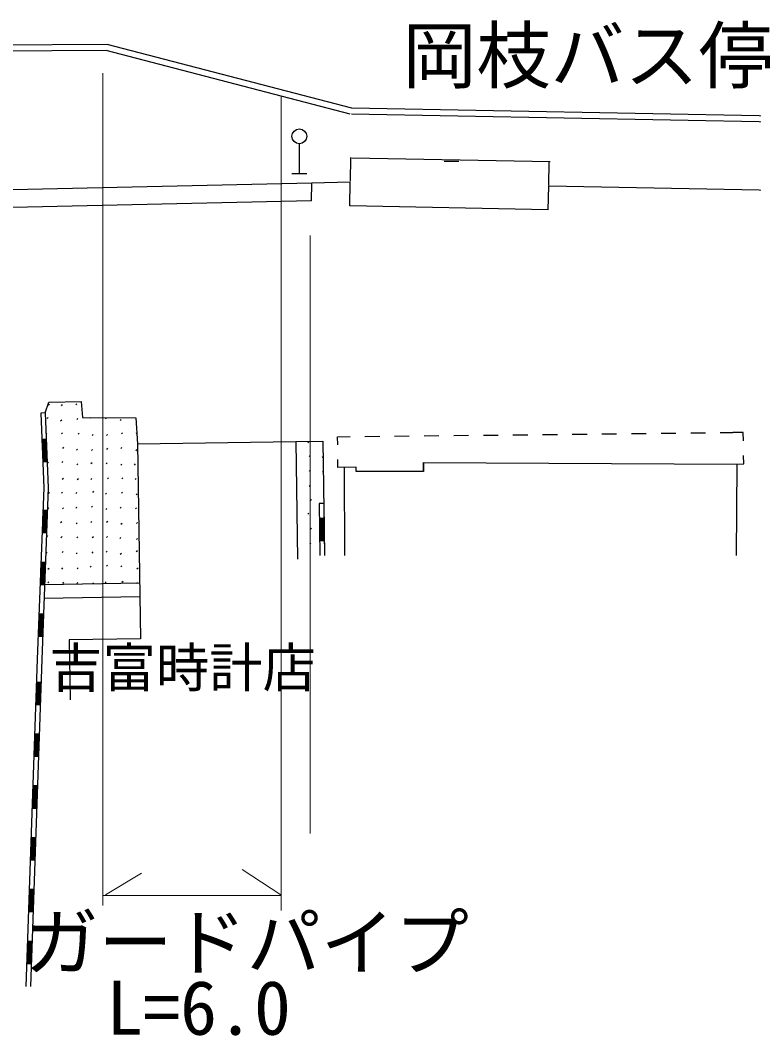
# Model space of a CAD drawing. Units: millimetres, scale not verified. Extents: x 40000 to 680000, y 20000 to 380000.
# Drawn here: x 373392 to 398148, y 246341 to 280625 of the extents above; entities that cross this region are included whole.
import ezdxf
from ezdxf.enums import TextEntityAlignment as Align

# ---------------------------------------------------------------- set-up
doc = ezdxf.new("R2010")
doc.units = ezdxf.units.MM
doc.header["$LTSCALE"] = 1000
doc.layers.add('M-BGD', color=7, linetype='Continuous', lineweight=25)
doc.layers.add('M-STR-HTXT', color=7, linetype='Continuous', lineweight=13)
doc.styles.add('ＭＳ ゴシック', font='')
doc.styles.get('ＭＳ ゴシック').set_extended_font_data('MS Gothic')

msp = doc.modelspace()

# ---------------------------------------------------------------- linework, layer by layer
at = {"layer": 'M-BGD'}
for p, q in [((376318, 279811), (354060, 279640)), ((384578, 277655), (376318, 279811)), ((376293, 279611), (354061, 279440)), ((384528, 277461), (376293, 279611)), ((400690, 277151), (384575, 277455)), ((400676, 277351), (384578, 277655)), ((382811, 275458), (382811, 276458)), ((384539, 275193), (384554, 275993)), ((391279, 275841), (384580, 275968)), ((387695, 275867), (388195, 275867)), ((391230, 275052), (391245, 275852)), ((382561, 275458), (383061, 275458)), ((383230, 275126), (372224, 274881)), ((383219, 274526), (383230, 275126)), ((384531, 275155), (383230, 275126)), ((384516, 274356), (384531, 275155)), ((391215, 274229), (391230, 275029)), ((400628, 274851), (391230, 275029)), ((383219, 274526), (372213, 274281)), ((391215, 274229), (384516, 274356)), ((374341, 267632), (374377, 267667)), ((374778, 267612), (374814, 267648)), ((375269, 267644), (375304, 267679)), ((374236, 267368), (374086, 267362)), ((374086, 267362), (374185, 264844)), ((374236, 267368), (374335, 264844)), ((374296, 267184), (374331, 267219)), ((374753, 267103), (374788, 267139)), ((375295, 267141), (375331, 267176)), ((375763, 267191), (375788, 267216)), ((376269, 267172), (376304, 267207)), ((376762, 267110), (376798, 267146)), ((374151, 266476), (374181, 265727)), ((374181, 266477), (374211, 265728)), ((374211, 266479), (374241, 265729)), ((374241, 266480), (374271, 265730)), ((374264, 266659), (374290, 266685)), ((374780, 266657), (374816, 266692)), ((375347, 266652), (375382, 266688)), ((375813, 266601), (375848, 266637)), ((376303, 266602), (376339, 266637)), ((376811, 266664), (376846, 266699)), ((377304, 266681), (377320, 266697)), ((382694, 266405), (382752, 262431)), ((383101, 266356), (383136, 266391)), ((383602, 266418), (383658, 262551)), ((384102, 266564), (384523, 266568)), ((384105, 266295), (384102, 266564)), ((385023, 266574), (385523, 266579)), ((386022, 266585), (386522, 266590)), ((387022, 266596), (387522, 266601)), ((388022, 266606), (388522, 266612)), ((389022, 266617), (389522, 266623)), ((390022, 266628), (390522, 266634)), ((391022, 266639), (391522, 266645)), ((392022, 266650), (392522, 266655)), ((393022, 266661), (393522, 266666)), ((394022, 266672), (394522, 266677)), ((395022, 266683), (395522, 266688)), ((396022, 266694), (396522, 266699)), ((397022, 266704), (397442, 266709)), ((397797, 266709), (397442, 266709)), ((397801, 266431), (397797, 266709)), ((374284, 266165), (374290, 266172)), ((374825, 266172), (374860, 266207)), ((375292, 266114), (375327, 266149)), ((375789, 266101), (375824, 266136)), ((376315, 266139), (376350, 266175)), ((376780, 266167), (376816, 266202)), ((377296, 266095), (377332, 266130)), ((374312, 265667), (374348, 265703)), ((374791, 265690), (374826, 265725)), ((383140, 265893), (383176, 265928)), ((383586, 265873), (383610, 265897)), ((384114, 265527), (384111, 265795)), ((397811, 265652), (397807, 265931)), ((375303, 265618), (375338, 265653)), ((375777, 265664), (375812, 265699)), ((376293, 265651), (376328, 265687)), ((376780, 265608), (376815, 265643)), ((377248, 265608), (377283, 265644)), ((382708, 265441), (382712, 265445)), ((383152, 265395), (383188, 265431)), ((383596, 265372), (383617, 265393)), ((384732, 265533), (384114, 265527)), ((384351, 262551), (384330, 265529)), ((386997, 265386), (386998, 265691)), ((397575, 265643), (397811, 265652)), ((374324, 265147), (374344, 265168)), ((374808, 265134), (374844, 265169)), ((375316, 265119), (375351, 265154)), ((375769, 265116), (375804, 265152)), ((376336, 265142), (376372, 265177)), ((376817, 265141), (376853, 265177)), ((377270, 265121), (377305, 265157)), ((374185, 264844), (373964, 259053)), ((374335, 264844), (374114, 259048)), ((374340, 264648), (374375, 264684)), ((374784, 264662), (374819, 264698)), ((375265, 264651), (375300, 264687)), ((375839, 264687), (375875, 264723)), ((376809, 264656), (376845, 264692)), ((383147, 264897), (383182, 264933)), ((383623, 264882), (383624, 264883)), ((376262, 264624), (376297, 264659)), ((377303, 264601), (377338, 264637)), ((383190, 264414), (383225, 264449)), ((374186, 264074), (374157, 263325)), ((374216, 264073), (374187, 263323)), ((374246, 264072), (374217, 263322)), ((374276, 264071), (374247, 263321)), ((374320, 264132), (374355, 264167)), ((374812, 264130), (374848, 264165)), ((375266, 264156), (375302, 264192)), ((375795, 264183), (375830, 264218)), ((376276, 264103), (376311, 264138)), ((376759, 264148), (376794, 264183)), ((377275, 264125), (377310, 264160)), ((383633, 264313), (383483, 264311)), ((383483, 264311), (383508, 262549)), ((383633, 264313), (383658, 262551)), ((374753, 263664), (374788, 263699)), ((375275, 263626), (375310, 263661)), ((375774, 263668), (375810, 263704)), ((376306, 263680), (376341, 263715)), ((377310, 263632), (377346, 263667)), ((383101, 263951), (383136, 263986)), ((383520, 263805), (383531, 263055)), ((383550, 263806), (383561, 263056)), ((383580, 263806), (383591, 263056)), ((383610, 263807), (383621, 263057)), ((376790, 263607), (376825, 263643)), ((383189, 263439), (383224, 263474)), ((374285, 263190), (374320, 263225)), ((374763, 263155), (374799, 263191)), ((375299, 263154), (375334, 263189)), ((375821, 263160), (375857, 263196)), ((376303, 263157), (376338, 263192)), ((376749, 263124), (376784, 263159)), ((377314, 263093), (377349, 263128)), ((383160, 262936), (383196, 262971)), ((374261, 262627), (374296, 262663)), ((374802, 262657), (374837, 262692)), ((375276, 262609), (375311, 262644)), ((375813, 262638), (375848, 262673)), ((376293, 262663), (376328, 262698)), ((376766, 262599), (376802, 262634)), ((377307, 262688), (377342, 262723)), ((374119, 262325), (374091, 261576)), ((374149, 262324), (374121, 261575)), ((374179, 262323), (374151, 261574)), ((374209, 262322), (374181, 261572)), ((374324, 262092), (374360, 262127)), ((374788, 262098), (374824, 262134)), ((375315, 262106), (375350, 262141)), ((375752, 262159), (375787, 262195)), ((376305, 262189), (376340, 262224)), ((376780, 262169), (376815, 262205)), ((377329, 262099), (377365, 262134)), ((377421, 261618), (374208, 261566)), ((374317, 261631), (374352, 261666)), ((374830, 261614), (374865, 261649)), ((375299, 261604), (375334, 261639)), ((375827, 261597), (375863, 261632)), ((376251, 261635), (376286, 261670)), ((376823, 261650), (376858, 261685)), ((377314, 261616), (377345, 261648)), ((377428, 261157), (374194, 261105)), ((374052, 260577), (374024, 259827)), ((374082, 260575), (374054, 259826)), ((374112, 260574), (374084, 259825)), ((374142, 260573), (374114, 259824)), ((375040, 259702), (375075, 257681)), ((373964, 259053), (373583, 248002)), ((374114, 259048), (373733, 247997)), ((373967, 258274), (373942, 257524)), ((373997, 258273), (373972, 257523)), ((374027, 258272), (374001, 257522)), ((374057, 258270), (374031, 257521)), ((373907, 256525), (373881, 255775)), ((373937, 256524), (373911, 255774)), ((373967, 256523), (373941, 255773)), ((373997, 256522), (373971, 255772)), ((373847, 254776), (373821, 254026)), ((373877, 254775), (373851, 254025)), ((373907, 254774), (373881, 254024)), ((373937, 254773), (373911, 254023)), ((373786, 253027), (373760, 252277)), ((373816, 253026), (373790, 252276)), ((373846, 253025), (373820, 252275)), ((373876, 253024), (373850, 252274)), ((373726, 251278), (373700, 250528)), ((373756, 251277), (373730, 250527)), ((373786, 251276), (373760, 250526)), ((373816, 251275), (373790, 250525)), ((373665, 249529), (373640, 248779)), ((373695, 249528), (373670, 248778)), ((373725, 249527), (373700, 248777)), ((373755, 249526), (373730, 248776))]:
    msp.add_line(p, q, dxfattribs=at)
for points in [[(374236, 267368), (374357, 267730), (375446, 267751), (375493, 267217), (377286, 267208), (377345, 266327), (377451, 259744), (375040, 259702)], [(377345, 266327), (382694, 266405), (383602, 266413)], [(386998, 265691), (386997, 265386), (384731, 265396), (384732, 265533)], [(386998, 265691), (397575, 265643), (397561, 262551)]]:
    msp.add_lwpolyline(points, dxfattribs=at)
for points in [[(374271, 266481), (374121, 266475), (374151, 265726), (374301, 265731)], [(374306, 264069), (374156, 264075), (374127, 263326), (374277, 263320)], [(383640, 263807), (383490, 263805), (383501, 263055), (383651, 263057)], [(374239, 262321), (374089, 262326), (374061, 261577), (374211, 261571)], [(374172, 260572), (374023, 260578), (373994, 259828), (374144, 259823)], [(374087, 258269), (373937, 258275), (373912, 257525), (374061, 257520)], [(374027, 256520), (373877, 256526), (373851, 255776), (374001, 255771)], [(373967, 254772), (373817, 254777), (373791, 254027), (373941, 254022)], [(373906, 253023), (373756, 253028), (373730, 252278), (373880, 252273)], [(373846, 251274), (373696, 251279), (373670, 250529), (373820, 250524)], [(373785, 249525), (373635, 249530), (373610, 248780), (373760, 248775)]]:
    msp.add_lwpolyline(points, close=True, dxfattribs=at)
msp.add_circle((382811, 276708), 250, dxfattribs=at)
at = {"layer": 'M-STR-HTXT'}
for p, q in [((376176, 278844), (376176, 250736)), ((382202, 278069), (382202, 250572)), ((383173, 273357), (383173, 253173)), ((376264, 251098), (377478, 251829)), ((382185, 251093), (380882, 251948)), ((376202, 251078), (382202, 251078))]:
    msp.add_line(p, q, dxfattribs=at)

# ---------------------------------------------------------------- texts
at = {"layer": 'M-BGD', "style": 'ＭＳ ゴシック'}
msp.add_text('岡枝バス停', height=1833, dxfattribs=at).set_placement((398788, 277975), align=Align.BOTTOM_RIGHT)
msp.add_text('吉富時計店', height=1320, dxfattribs=at).set_placement((378869, 258770), align=Align.MIDDLE_CENTER)
at = {"layer": 'M-STR-HTXT', "style": 'ＭＳ ゴシック'}
for s, p in [('ガードパイプ', (381031, 248027)), ('L=6.0', (379409, 245821))]:
    msp.add_text(s, height=1833, dxfattribs=at).set_placement(p, align=Align.BOTTOM_CENTER)

doc.saveas('drawing.dxf')
